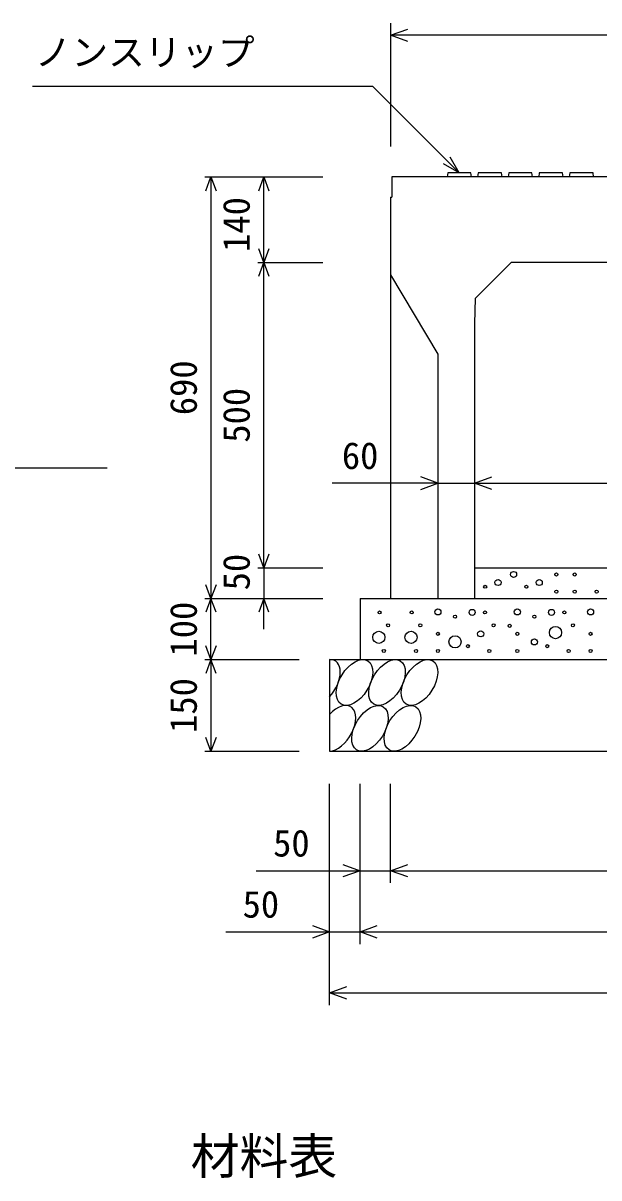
# Model space of a CAD drawing. Units: millimetres, scale not verified. Extents: x -16800 to 16800, y -5940 to 5940.
# Drawn here: x 2842 to 3785, y 1936 to 3826 of the extents above; entities that cross this region are included whole.
import ezdxf
from ezdxf.enums import TextEntityAlignment as Align

# ---------------------------------------------------------------- set-up
doc = ezdxf.new("R2010")
doc.units = ezdxf.units.MM
doc.header["$LTSCALE"] = 20
for name, color, linetype, lineweight in [('0-0_DIM', 7, 'Continuous', 25), ('0-2_HATCH', 6, 'Continuous', 25), ('0-5_OUTLINE', 3, 'Continuous', 25), ('0-6_TXT', 7, 'Continuous', 25)]:
    doc.layers.add(name, color=color, linetype=linetype, lineweight=lineweight)
doc.styles.add('ＭＳ ゴシック', font='')
doc.styles.get('ＭＳ ゴシック').set_extended_font_data('MS Gothic')

msp = doc.modelspace()

# ---------------------------------------------------------------- linework, layer by layer
at = {"layer": '0-0_DIM'}
for p, q in [((3444.28, 3826.41), (3444.28, 3624.66)), ((4319.28, 3806.41), (3444.28, 3806.41)), ((2857.68, 3723.38), (3414.57, 3723.38)), ((3556.78, 3581.16), (3414.57, 3723.38)), ((3556.78, 3581.16), (3530.8, 3596.16)), ((3556.78, 3581.16), (3541.78, 3607.14)), ((3140.08, 3574.66), (3333.41, 3574.66)), ((3150.08, 3574.66), (3150.08, 2884.66)), ((3236.75, 3434.66), (3236.75, 3574.66)), ((3226.75, 3434.66), (3333.41, 3434.66)), ((3236.75, 2934.66), (3236.75, 3434.66)), ((2332.94, 3098.32), (2979.81, 3098.32)), ((3521.78, 3073.37), (3348.71, 3073.37)), ((3521.78, 3073.37), (3581.78, 3073.37)), ((3581.78, 3073.37), (4181.78, 3073.37)), ((3226.75, 2934.66), (3333.41, 2934.66)), ((3236.75, 2934.66), (3236.75, 2884.66)), ((3140.08, 2884.66), (3333.41, 2884.66)), ((3150.08, 2784.66), (3150.08, 2884.66)), ((3236.75, 2834.66), (3236.75, 2884.66)), ((3140.08, 2784.66), (3294.28, 2784.66)), ((3150.08, 2784.66), (3150.08, 2634.66)), ((3140.08, 2634.66), (3294.28, 2634.66)), ((3344.28, 2219.15), (3344.28, 2581.49)), ((3394.28, 2319.15), (3394.28, 2581.49)), ((3444.28, 2419.15), (3444.28, 2581.49)), ((3224.28, 2439.15), (3444.28, 2439.15)), ((3444.28, 2439.15), (4319.28, 2439.15)), ((3174.28, 2339.15), (3394.28, 2339.15)), ((3394.28, 2339.15), (4369.28, 2339.15)), ((3344.28, 2239.15), (4419.28, 2239.15))]:
    msp.add_line(p, q, dxfattribs=at)
for points in [[(3472.51, 3796.14), (3444.32, 3806.41), (3472.51, 3816.67)], [(3141.87, 3552.11), (3150.08, 3574.66), (3158.29, 3552.11)], [(3228.54, 3552.11), (3236.75, 3574.66), (3244.96, 3552.11)], [(3244.96, 3457.22), (3236.75, 3434.66), (3228.54, 3457.22)], [(3228.54, 3412.11), (3236.75, 3434.66), (3244.96, 3412.11)], [(3493.59, 3063.11), (3521.78, 3073.37), (3493.59, 3083.63)], [(3609.97, 3063.11), (3581.78, 3073.37), (3609.97, 3083.63)], [(3244.96, 2957.22), (3236.75, 2934.66), (3228.54, 2957.22)], [(3158.29, 2907.22), (3150.08, 2884.66), (3141.87, 2907.22)], [(3158.29, 2862.11), (3150.08, 2884.66), (3141.87, 2862.11)], [(3244.96, 2862.11), (3236.75, 2884.66), (3228.54, 2862.11)], [(3158.29, 2807.22), (3150.08, 2784.66), (3141.87, 2807.22)], [(3158.29, 2762.11), (3150.08, 2784.66), (3141.87, 2762.11)], [(3158.29, 2657.22), (3150.08, 2634.66), (3141.87, 2657.22)], [(3366.09, 2449.41), (3394.28, 2439.15), (3366.09, 2428.89)], [(3472.47, 2428.89), (3444.28, 2439.15), (3472.47, 2449.41)], [(3316.09, 2349.41), (3344.28, 2339.15), (3316.09, 2328.89)], [(3422.47, 2328.89), (3394.28, 2339.15), (3422.47, 2349.41)], [(3372.47, 2228.89), (3344.28, 2239.15), (3372.47, 2249.41)]]:
    msp.add_lwpolyline(points, dxfattribs=at)
at = {"layer": '0-2_HATCH'}
for p, q in [((3576.78, 3574.66), (3575.78, 3581.16)), ((3626.78, 3574.66), (3625.78, 3581.16)), ((3676.78, 3574.66), (3675.78, 3581.16)), ((3726.78, 3574.66), (3725.78, 3581.16)), ((3776.78, 3574.66), (3775.78, 3581.16))]:
    msp.add_line(p, q, dxfattribs=at)
for points in [[(3575.78, 3581.16), (3537.78, 3581.16), (3536.78, 3574.66)], [(3625.78, 3581.16), (3587.78, 3581.16), (3586.78, 3574.66)], [(3675.78, 3581.16), (3637.78, 3581.16), (3636.78, 3574.66)], [(3725.78, 3581.16), (3687.78, 3581.16), (3686.78, 3574.66)], [(3775.78, 3581.16), (3737.78, 3581.16), (3736.78, 3574.66)]]:
    msp.add_lwpolyline(points, dxfattribs=at)
for centre, radius in [((3620.17, 2910.84), 5), ((3645.66, 2923.97), 5), ((3687.71, 2910.84), 5), ((3715.75, 2923.97), 2.5), ((3745.75, 2923.97), 2.5), ((3599.15, 2903.84), 2.5), ((3666.69, 2903.84), 2.5), ((3715.75, 2895.96), 2.5), ((3745.75, 2895.96), 2.5), ((3781.64, 2895.96), 2.5), ((3426.18, 2861.84), 2.5), ((3478.86, 2861.84), 2.5), ((3521.75, 2862.72), 5), ((3549.79, 2854.84), 2.5), ((3577.82, 2861.84), 5), ((3598.86, 2861.84), 2.5), ((3651.75, 2862.72), 5), ((3679.79, 2854.84), 2.5), ((3707.82, 2861.84), 5), ((3728.86, 2861.84), 2.5), ((3771.75, 2862.72), 5), ((3440.2, 2840.83), 2.5), ((3492.87, 2840.83), 2.5), ((3612.87, 2840.83), 2.5), ((3639.33, 2839.92), 2.5), ((3714.36, 2828.83), 10), ((3742.87, 2840.83), 2.5), ((3425.02, 2821.13), 10), ((3477.69, 2821.13), 10), ((3521.75, 2826.82), 2.5), ((3549.79, 2813.69), 10), ((3591.84, 2826.82), 5), ((3651.75, 2826.82), 2.5), ((3679.79, 2813.69), 5), ((3771.75, 2826.82), 2.5), ((3433.19, 2798.81), 2.5), ((3485.86, 2798.81), 2.5), ((3521.75, 2798.81), 2.5), ((3570.82, 2806.69), 2.5), ((3605.86, 2798.81), 2.5), ((3651.75, 2798.81), 2.5), ((3700.82, 2806.69), 2.5), ((3735.86, 2798.81), 2.5), ((3771.75, 2798.81), 2.5)]:
    msp.add_circle(centre, radius, dxfattribs=at)
for centre, start_param, end_param in [((3331.92, 2747.14), 4.385593, 6.6745444), ((3357.24, 2672.15), 3.5111464, 7.548991)]:
    msp.add_ellipse(centre, major_axis=(21.81, 35.31), ratio=0.5792, start_param=start_param, end_param=end_param, dxfattribs=at)
for centre in [(3385.13, 2747.14), (3438.34, 2747.14), (3491.54, 2747.14), (3410.45, 2672.15), (3463.66, 2672.15)]:
    msp.add_ellipse(centre, major_axis=(21.81, 35.31), ratio=0.5792, dxfattribs=at)
at = {"layer": '0-5_OUTLINE'}
for p, q in [((3881.78, 3574.66), (3446.28, 3574.66)), ((3446.28, 3574.66), (3446.28, 3541.66)), ((3444.28, 3541.66), (3446.28, 3541.66)), ((3444.28, 3541.66), (3444.28, 2884.66)), ((4121.78, 3434.66), (3641.78, 3434.66)), ((3444.28, 3414.66), (3521.78, 3284.66)), ((3581.78, 3334.66), (3581.78, 2884.66)), ((3521.78, 3284.66), (3521.78, 2884.66)), ((3581.78, 2934.66), (4181.78, 2934.66)), ((3394.28, 2884.66), (3394.28, 2784.66)), ((3394.28, 2884.66), (4369.28, 2884.66)), ((3444.28, 2884.66), (3581.78, 2884.66)), ((3344.28, 2784.66), (3344.28, 2634.66)), ((3344.28, 2784.66), (4419.28, 2784.66)), ((3344.28, 2634.66), (4419.28, 2634.66))]:
    msp.add_line(p, q, dxfattribs=at)
msp.add_lwpolyline([(3641.78, 3434.66), (3582.81, 3375.69), (3581.78, 3334.66)], dxfattribs=at)

# ---------------------------------------------------------------- texts
at = {"layer": '0-0_DIM', "style": 'ＭＳ ゴシック'}
for s, p in [('ノンスリップ', (2861.53, 3743.55)), ('60', (3364.43, 3083.37)), ('50', (3251.84, 2449.15)), ('50', (3201.84, 2349.15))]:
    msp.add_text(s, height=43.99, dxfattribs=at).set_placement(p, align=Align.BOTTOM_LEFT)
for s, p in [('140', (3226.75, 3451.91)), ('690', (3140.08, 3184.66)), ('500', (3226.75, 3139.66)), ('50', (3226.75, 2897.99)), ('100', (3140.08, 2789.66)), ('150', (3140.08, 2664.66))]:
    msp.add_text(s, height=43.99, rotation=90, dxfattribs=at).set_placement(p, align=Align.BOTTOM_LEFT)
at = {"layer": '0-6_TXT', "style": 'ＭＳ ゴシック'}
msp.add_text('材料表', height=58.65, dxfattribs=at).set_placement((3116.78, 1925.2), align=Align.BOTTOM_LEFT)

doc.saveas('drawing.dxf')
